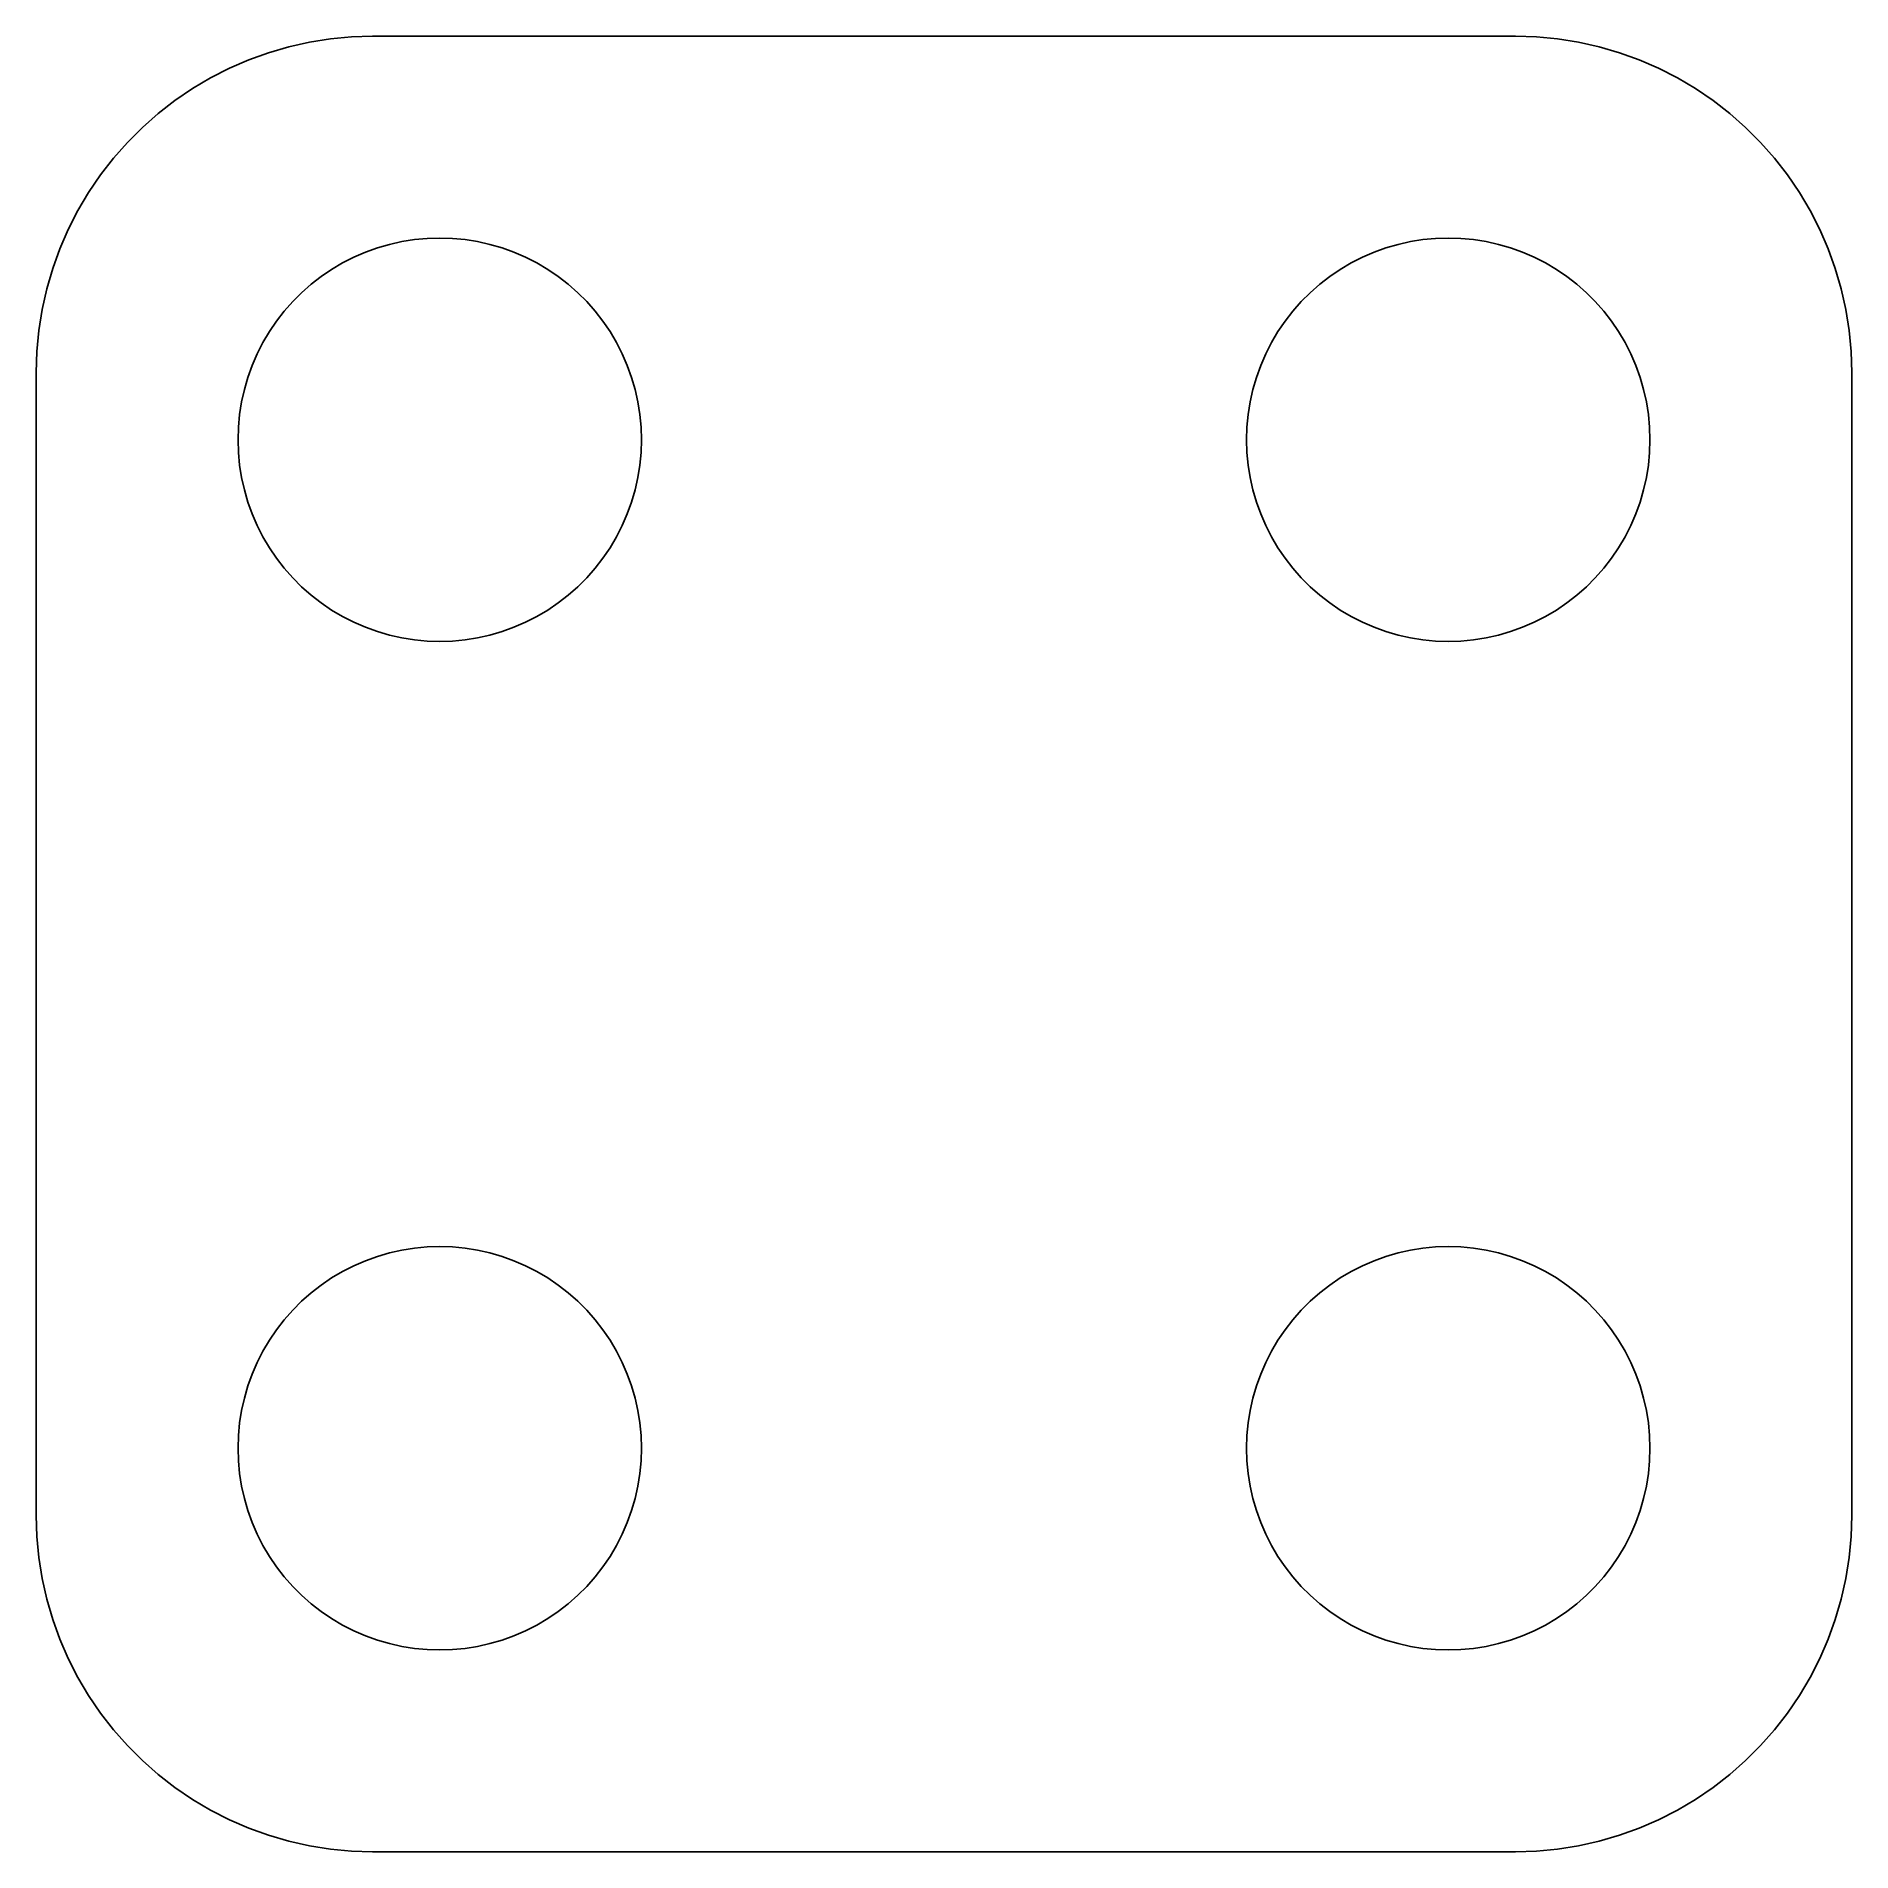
# Model space of a CAD drawing. Header units: metres. Extents: x -13.5 to 13.5, y -13.5 to 13.5.
import ezdxf

# ---------------------------------------------------------------- set-up
doc = ezdxf.new("R2010")
doc.units = ezdxf.units.M

msp = doc.modelspace()

# ---------------------------------------------------------------- linework, layer by layer
for p, q in [((-8.5, 13.5), (-8.81395, 13.4901)), ((8.5, 13.5), (-8.5, 13.5)), ((8.81395, 13.4901), (8.5, 13.5)), ((-10.0451, 13.2553), (-10.3406, 13.1489)), ((-9.74345, 13.3429), (-10.0451, 13.2553)), ((-9.4369, 13.4114), (-9.74345, 13.3429)), ((-9.12666, 13.4606), (-9.4369, 13.4114)), ((-8.81395, 13.4901), (-9.12666, 13.4606)), ((9.12666, 13.4606), (8.81395, 13.4901)), ((9.4369, 13.4114), (9.12666, 13.4606)), ((9.74345, 13.3429), (9.4369, 13.4114)), ((10.0451, 13.2553), (9.74345, 13.3429)), ((10.3406, 13.1489), (10.0451, 13.2553)), ((-10.6289, 13.0241), (-10.9088, 12.8815)), ((-10.3406, 13.1489), (-10.6289, 13.0241)), ((10.6289, 13.0241), (10.3406, 13.1489)), ((10.9088, 12.8815), (10.6289, 13.0241)), ((-11.1791, 12.7216), (-11.4389, 12.5451)), ((-10.9088, 12.8815), (-11.1791, 12.7216)), ((11.1791, 12.7216), (10.9088, 12.8815)), ((11.4389, 12.5451), (11.1791, 12.7216)), ((-11.4389, 12.5451), (-11.6871, 12.3526)), ((11.6871, 12.3526), (11.4389, 12.5451)), ((-11.6871, 12.3526), (-11.9227, 12.1448)), ((11.9227, 12.1448), (11.6871, 12.3526)), ((-12.1448, 11.9227), (-12.3526, 11.6871)), ((-11.9227, 12.1448), (-12.1448, 11.9227)), ((12.1448, 11.9227), (11.9227, 12.1448)), ((12.3526, 11.6871), (12.1448, 11.9227)), ((-12.3526, 11.6871), (-12.5451, 11.4389)), ((12.5451, 11.4389), (12.3526, 11.6871)), ((-12.5451, 11.4389), (-12.7216, 11.1791)), ((12.7216, 11.1791), (12.5451, 11.4389)), ((-12.7216, 11.1791), (-12.8815, 10.9088)), ((12.8815, 10.9088), (12.7216, 11.1791)), ((-12.8815, 10.9088), (-13.0241, 10.6289)), ((13.0241, 10.6289), (12.8815, 10.9088)), ((-13.0241, 10.6289), (-13.1489, 10.3406)), ((13.1489, 10.3406), (13.0241, 10.6289)), ((-13.1489, 10.3406), (-13.2553, 10.0451)), ((-8.77733, 10.2145), (-8.60437, 10.2893)), ((-8.60437, 10.2893), (-8.42705, 10.3532)), ((-8.42705, 10.3532), (-8.24606, 10.4057)), ((-8.24606, 10.4057), (-8.06213, 10.4469)), ((-8.06213, 10.4469), (-7.87599, 10.4763)), ((-7.87599, 10.4763), (-7.68837, 10.4941)), ((-7.68837, 10.4941), (-7.5, 10.5)), ((-7.5, 10.5), (-7.31161, 10.4941)), ((-7.31161, 10.4941), (-7.12399, 10.4763)), ((-7.12399, 10.4763), (-6.93785, 10.4469)), ((-6.93785, 10.4469), (-6.75392, 10.4057)), ((-6.75392, 10.4057), (-6.57294, 10.3532)), ((-6.57294, 10.3532), (-6.39561, 10.2893)), ((-6.39561, 10.2893), (-6.22266, 10.2145)), ((6.22266, 10.2145), (6.39561, 10.2893)), ((6.39561, 10.2893), (6.57294, 10.3532)), ((6.57294, 10.3532), (6.75392, 10.4057)), ((6.75392, 10.4057), (6.93785, 10.4469)), ((6.93785, 10.4469), (7.12399, 10.4763)), ((7.12399, 10.4763), (7.31161, 10.4941)), ((7.31161, 10.4941), (7.5, 10.5)), ((7.5, 10.5), (7.68837, 10.4941)), ((7.68837, 10.4941), (7.87599, 10.4763)), ((7.87599, 10.4763), (8.06213, 10.4469)), ((8.06213, 10.4469), (8.24606, 10.4057)), ((8.24606, 10.4057), (8.42705, 10.3532)), ((8.42705, 10.3532), (8.60437, 10.2893)), ((8.60437, 10.2893), (8.77733, 10.2145)), ((13.2553, 10.0451), (13.1489, 10.3406)), ((-13.2553, 10.0451), (-13.3429, 9.74345)), ((-9.26335, 9.92705), (-9.10747, 10.033)), ((-9.10747, 10.033), (-8.94525, 10.1289)), ((-8.94525, 10.1289), (-8.77733, 10.2145)), ((-6.22266, 10.2145), (-6.05473, 10.1289)), ((-6.05473, 10.1289), (-5.89252, 10.033)), ((-5.89252, 10.033), (-5.73663, 9.92705)), ((5.73663, 9.92705), (5.89252, 10.033)), ((5.89252, 10.033), (6.05473, 10.1289)), ((6.05473, 10.1289), (6.22266, 10.2145)), ((8.77733, 10.2145), (8.94525, 10.1289)), ((8.94525, 10.1289), (9.10747, 10.033)), ((9.10747, 10.033), (9.26335, 9.92705)), ((13.3429, 9.74345), (13.2553, 10.0451)), ((-13.3429, 9.74345), (-13.4114, 9.4369)), ((-9.55363, 9.6869), (-9.41226, 9.81154)), ((-9.41226, 9.81154), (-9.26335, 9.92705)), ((-5.73663, 9.92705), (-5.58772, 9.81154)), ((-5.58772, 9.81154), (-5.44635, 9.6869)), ((5.44635, 9.6869), (5.58772, 9.81154)), ((5.58772, 9.81154), (5.73663, 9.92705)), ((9.26335, 9.92705), (9.41226, 9.81154)), ((9.41226, 9.81154), (9.55363, 9.6869)), ((13.4114, 9.4369), (13.3429, 9.74345)), ((-9.81154, 9.41226), (-9.6869, 9.55363)), ((-9.6869, 9.55363), (-9.55363, 9.6869)), ((-5.44635, 9.6869), (-5.31308, 9.55363)), ((-5.31308, 9.55363), (-5.18845, 9.41226)), ((5.18845, 9.41226), (5.31308, 9.55363)), ((5.31308, 9.55363), (5.44635, 9.6869)), ((9.55363, 9.6869), (9.6869, 9.55363)), ((9.6869, 9.55363), (9.81154, 9.41226)), ((-13.4114, 9.4369), (-13.4606, 9.12666)), ((-10.033, 9.10747), (-9.92705, 9.26335)), ((-9.92705, 9.26335), (-9.81154, 9.41226)), ((-5.18845, 9.41226), (-5.07294, 9.26335)), ((-5.07294, 9.26335), (-4.96701, 9.10747)), ((4.96701, 9.10747), (5.07294, 9.26335)), ((5.07294, 9.26335), (5.18845, 9.41226)), ((9.81154, 9.41226), (9.92705, 9.26335)), ((9.92705, 9.26335), (10.033, 9.10747)), ((13.4606, 9.12666), (13.4114, 9.4369)), ((-13.4606, 9.12666), (-13.4901, 8.81395)), ((-10.2145, 8.77733), (-10.1289, 8.94525)), ((-10.1289, 8.94525), (-10.033, 9.10747)), ((-4.96701, 9.10747), (-4.87108, 8.94525)), ((-4.87108, 8.94525), (-4.78551, 8.77733)), ((4.78551, 8.77733), (4.87108, 8.94525)), ((4.87108, 8.94525), (4.96701, 9.10747)), ((10.033, 9.10747), (10.1289, 8.94525)), ((10.1289, 8.94525), (10.2145, 8.77733)), ((13.4901, 8.81395), (13.4606, 9.12666)), ((-13.4901, 8.81395), (-13.5, 8.5)), ((-10.2893, 8.60437), (-10.2145, 8.77733)), ((-4.78551, 8.77733), (-4.71066, 8.60437)), ((4.71066, 8.60437), (4.78551, 8.77733)), ((10.2145, 8.77733), (10.2893, 8.60437)), ((13.5, 8.5), (13.4901, 8.81395)), ((-13.5, 8.5), (-13.5, -8.5)), ((-10.4057, 8.24606), (-10.3532, 8.42705)), ((-10.3532, 8.42705), (-10.2893, 8.60437)), ((-4.71066, 8.60437), (-4.64682, 8.42705)), ((-4.64682, 8.42705), (-4.59424, 8.24606)), ((4.59424, 8.24606), (4.64682, 8.42705)), ((4.64682, 8.42705), (4.71066, 8.60437)), ((10.2893, 8.60437), (10.3532, 8.42705)), ((10.3532, 8.42705), (10.4057, 8.24606)), ((13.5, -8.5), (13.5, 8.5)), ((-10.4469, 8.06213), (-10.4057, 8.24606)), ((-4.59424, 8.24606), (-4.55313, 8.06213)), ((4.55313, 8.06213), (4.59424, 8.24606)), ((10.4057, 8.24606), (10.4469, 8.06213)), ((-10.4941, 7.68837), (-10.4763, 7.87599)), ((-10.4763, 7.87599), (-10.4469, 8.06213)), ((-4.55313, 8.06213), (-4.52365, 7.87599)), ((-4.52365, 7.87599), (-4.50591, 7.68837)), ((4.50591, 7.68837), (4.52365, 7.87599)), ((4.52365, 7.87599), (4.55313, 8.06213)), ((10.4469, 8.06213), (10.4763, 7.87599)), ((10.4763, 7.87599), (10.4941, 7.68837)), ((-10.5, 7.5), (-10.4941, 7.68837)), ((-4.50591, 7.68837), (-4.5, 7.5)), ((4.5, 7.5), (4.50591, 7.68837)), ((10.4941, 7.68837), (10.5, 7.5)), ((-10.4941, 7.31161), (-10.5, 7.5)), ((-10.4763, 7.12399), (-10.4941, 7.31161)), ((-4.50591, 7.31161), (-4.52365, 7.12399)), ((-4.5, 7.5), (-4.50591, 7.31161)), ((4.50591, 7.31161), (4.5, 7.5)), ((4.52365, 7.12399), (4.50591, 7.31161)), ((10.4941, 7.31161), (10.4763, 7.12399)), ((10.5, 7.5), (10.4941, 7.31161)), ((-10.4469, 6.93785), (-10.4763, 7.12399)), ((-4.52365, 7.12399), (-4.55313, 6.93785)), ((4.55313, 6.93785), (4.52365, 7.12399)), ((10.4763, 7.12399), (10.4469, 6.93785)), ((-10.4057, 6.75392), (-10.4469, 6.93785)), ((-10.3532, 6.57294), (-10.4057, 6.75392)), ((-4.59424, 6.75392), (-4.64682, 6.57294)), ((-4.55313, 6.93785), (-4.59424, 6.75392)), ((4.59424, 6.75392), (4.55313, 6.93785)), ((4.64682, 6.57294), (4.59424, 6.75392)), ((10.4057, 6.75392), (10.3532, 6.57294)), ((10.4469, 6.93785), (10.4057, 6.75392)), ((-10.2893, 6.39561), (-10.3532, 6.57294)), ((-4.64682, 6.57294), (-4.71066, 6.39561)), ((4.71066, 6.39561), (4.64682, 6.57294)), ((10.3532, 6.57294), (10.2893, 6.39561)), ((-10.2145, 6.22266), (-10.2893, 6.39561)), ((-10.1289, 6.05473), (-10.2145, 6.22266)), ((-4.78551, 6.22266), (-4.87108, 6.05473)), ((-4.71066, 6.39561), (-4.78551, 6.22266)), ((4.78551, 6.22266), (4.71066, 6.39561)), ((4.87108, 6.05473), (4.78551, 6.22266)), ((10.2145, 6.22266), (10.1289, 6.05473)), ((10.2893, 6.39561), (10.2145, 6.22266)), ((-10.033, 5.89252), (-10.1289, 6.05473)), ((-4.87108, 6.05473), (-4.96701, 5.89252)), ((4.96701, 5.89252), (4.87108, 6.05473)), ((10.1289, 6.05473), (10.033, 5.89252)), ((-9.92705, 5.73663), (-10.033, 5.89252)), ((-9.81154, 5.58772), (-9.92705, 5.73663)), ((-5.07294, 5.73663), (-5.18845, 5.58772)), ((-4.96701, 5.89252), (-5.07294, 5.73663)), ((5.07294, 5.73663), (4.96701, 5.89252)), ((5.18845, 5.58772), (5.07294, 5.73663)), ((9.92705, 5.73663), (9.81154, 5.58772)), ((10.033, 5.89252), (9.92705, 5.73663)), ((-9.6869, 5.44635), (-9.81154, 5.58772)), ((-9.55363, 5.31308), (-9.6869, 5.44635)), ((-5.31308, 5.44635), (-5.44635, 5.31308)), ((-5.18845, 5.58772), (-5.31308, 5.44635)), ((5.31308, 5.44635), (5.18845, 5.58772)), ((5.44635, 5.31308), (5.31308, 5.44635)), ((9.6869, 5.44635), (9.55363, 5.31308)), ((9.81154, 5.58772), (9.6869, 5.44635)), ((-9.41226, 5.18845), (-9.55363, 5.31308)), ((-9.26335, 5.07294), (-9.41226, 5.18845)), ((-5.58772, 5.18845), (-5.73663, 5.07294)), ((-5.44635, 5.31308), (-5.58772, 5.18845)), ((5.58772, 5.18845), (5.44635, 5.31308)), ((5.73663, 5.07294), (5.58772, 5.18845)), ((9.41226, 5.18845), (9.26335, 5.07294)), ((9.55363, 5.31308), (9.41226, 5.18845)), ((-9.10747, 4.96701), (-9.26335, 5.07294)), ((-8.94525, 4.87108), (-9.10747, 4.96701)), ((-8.77733, 4.78551), (-8.94525, 4.87108)), ((-6.05473, 4.87108), (-6.22266, 4.78551)), ((-5.89252, 4.96701), (-6.05473, 4.87108)), ((-5.73663, 5.07294), (-5.89252, 4.96701)), ((5.89252, 4.96701), (5.73663, 5.07294)), ((6.05473, 4.87108), (5.89252, 4.96701)), ((6.22266, 4.78551), (6.05473, 4.87108)), ((8.94525, 4.87108), (8.77733, 4.78551)), ((9.10747, 4.96701), (8.94525, 4.87108)), ((9.26335, 5.07294), (9.10747, 4.96701)), ((-8.60437, 4.71066), (-8.77733, 4.78551)), ((-8.42705, 4.64682), (-8.60437, 4.71066)), ((-8.24606, 4.59424), (-8.42705, 4.64682)), ((-8.06213, 4.55313), (-8.24606, 4.59424)), ((-6.75392, 4.59424), (-6.93785, 4.55313)), ((-6.57294, 4.64682), (-6.75392, 4.59424)), ((-6.39561, 4.71066), (-6.57294, 4.64682)), ((-6.22266, 4.78551), (-6.39561, 4.71066)), ((6.39561, 4.71066), (6.22266, 4.78551)), ((6.57294, 4.64682), (6.39561, 4.71066)), ((6.75392, 4.59424), (6.57294, 4.64682)), ((6.93785, 4.55313), (6.75392, 4.59424)), ((8.24606, 4.59424), (8.06213, 4.55313)), ((8.42705, 4.64682), (8.24606, 4.59424)), ((8.60437, 4.71066), (8.42705, 4.64682)), ((8.77733, 4.78551), (8.60437, 4.71066)), ((-7.87599, 4.52365), (-8.06213, 4.55313)), ((-7.68837, 4.50591), (-7.87599, 4.52365)), ((-7.5, 4.5), (-7.68837, 4.50591)), ((-7.31161, 4.50591), (-7.5, 4.5)), ((-7.12399, 4.52365), (-7.31161, 4.50591)), ((-6.93785, 4.55313), (-7.12399, 4.52365)), ((7.12399, 4.52365), (6.93785, 4.55313)), ((7.31161, 4.50591), (7.12399, 4.52365)), ((7.5, 4.5), (7.31161, 4.50591)), ((7.68837, 4.50591), (7.5, 4.5)), ((7.87599, 4.52365), (7.68837, 4.50591)), ((8.06213, 4.55313), (7.87599, 4.52365)), ((-8.24606, -4.59424), (-8.06213, -4.55313)), ((-8.06213, -4.55313), (-7.87599, -4.52365)), ((-7.87599, -4.52365), (-7.68837, -4.50591)), ((-7.68837, -4.50591), (-7.5, -4.5)), ((-7.5, -4.5), (-7.31161, -4.50591)), ((-7.31161, -4.50591), (-7.12399, -4.52365)), ((-7.12399, -4.52365), (-6.93785, -4.55313)), ((-6.93785, -4.55313), (-6.75392, -4.59424)), ((6.75392, -4.59424), (6.93785, -4.55313)), ((6.93785, -4.55313), (7.12399, -4.52365)), ((7.12399, -4.52365), (7.31161, -4.50591)), ((7.31161, -4.50591), (7.5, -4.5)), ((7.5, -4.5), (7.68837, -4.50591)), ((7.68837, -4.50591), (7.87599, -4.52365)), ((7.87599, -4.52365), (8.06213, -4.55313)), ((8.06213, -4.55313), (8.24606, -4.59424)), ((-8.94525, -4.87108), (-8.77733, -4.78551)), ((-8.77733, -4.78551), (-8.60437, -4.71066)), ((-8.60437, -4.71066), (-8.42705, -4.64682)), ((-8.42705, -4.64682), (-8.24606, -4.59424)), ((-6.75392, -4.59424), (-6.57294, -4.64682)), ((-6.57294, -4.64682), (-6.39561, -4.71066)), ((-6.39561, -4.71066), (-6.22266, -4.78551)), ((-6.22266, -4.78551), (-6.05473, -4.87108)), ((6.05473, -4.87108), (6.22266, -4.78551)), ((6.22266, -4.78551), (6.39561, -4.71066)), ((6.39561, -4.71066), (6.57294, -4.64682)), ((6.57294, -4.64682), (6.75392, -4.59424)), ((8.24606, -4.59424), (8.42705, -4.64682)), ((8.42705, -4.64682), (8.60437, -4.71066)), ((8.60437, -4.71066), (8.77733, -4.78551)), ((8.77733, -4.78551), (8.94525, -4.87108)), ((-9.41226, -5.18845), (-9.26335, -5.07294)), ((-9.26335, -5.07294), (-9.10747, -4.96701)), ((-9.10747, -4.96701), (-8.94525, -4.87108)), ((-6.05473, -4.87108), (-5.89252, -4.96701)), ((-5.89252, -4.96701), (-5.73663, -5.07294)), ((-5.73663, -5.07294), (-5.58772, -5.18845)), ((5.58772, -5.18845), (5.73663, -5.07294)), ((5.73663, -5.07294), (5.89252, -4.96701)), ((5.89252, -4.96701), (6.05473, -4.87108)), ((8.94525, -4.87108), (9.10747, -4.96701)), ((9.10747, -4.96701), (9.26335, -5.07294)), ((9.26335, -5.07294), (9.41226, -5.18845)), ((-9.6869, -5.44635), (-9.55363, -5.31308)), ((-9.55363, -5.31308), (-9.41226, -5.18845)), ((-5.58772, -5.18845), (-5.44635, -5.31308)), ((-5.44635, -5.31308), (-5.31308, -5.44635)), ((5.31308, -5.44635), (5.44635, -5.31308)), ((5.44635, -5.31308), (5.58772, -5.18845)), ((9.41226, -5.18845), (9.55363, -5.31308)), ((9.55363, -5.31308), (9.6869, -5.44635)), ((-9.92705, -5.73663), (-9.81154, -5.58772)), ((-9.81154, -5.58772), (-9.6869, -5.44635)), ((-5.31308, -5.44635), (-5.18845, -5.58772)), ((-5.18845, -5.58772), (-5.07294, -5.73663)), ((5.07294, -5.73663), (5.18845, -5.58772)), ((5.18845, -5.58772), (5.31308, -5.44635)), ((9.6869, -5.44635), (9.81154, -5.58772)), ((9.81154, -5.58772), (9.92705, -5.73663)), ((-10.1289, -6.05473), (-10.033, -5.89252)), ((-10.033, -5.89252), (-9.92705, -5.73663)), ((-5.07294, -5.73663), (-4.96701, -5.89252)), ((-4.96701, -5.89252), (-4.87108, -6.05473)), ((4.87108, -6.05473), (4.96701, -5.89252)), ((4.96701, -5.89252), (5.07294, -5.73663)), ((9.92705, -5.73663), (10.033, -5.89252)), ((10.033, -5.89252), (10.1289, -6.05473)), ((-10.2145, -6.22266), (-10.1289, -6.05473)), ((-4.87108, -6.05473), (-4.78551, -6.22266)), ((4.78551, -6.22266), (4.87108, -6.05473)), ((10.1289, -6.05473), (10.2145, -6.22266)), ((-10.3532, -6.57294), (-10.2893, -6.39561)), ((-10.2893, -6.39561), (-10.2145, -6.22266)), ((-4.78551, -6.22266), (-4.71066, -6.39561)), ((-4.71066, -6.39561), (-4.64682, -6.57294)), ((4.64682, -6.57294), (4.71066, -6.39561)), ((4.71066, -6.39561), (4.78551, -6.22266)), ((10.2145, -6.22266), (10.2893, -6.39561)), ((10.2893, -6.39561), (10.3532, -6.57294)), ((-10.4057, -6.75392), (-10.3532, -6.57294)), ((-4.64682, -6.57294), (-4.59424, -6.75392)), ((4.59424, -6.75392), (4.64682, -6.57294)), ((10.3532, -6.57294), (10.4057, -6.75392)), ((-10.4763, -7.12399), (-10.4469, -6.93785)), ((-10.4469, -6.93785), (-10.4057, -6.75392)), ((-4.59424, -6.75392), (-4.55313, -6.93785)), ((-4.55313, -6.93785), (-4.52365, -7.12399)), ((4.52365, -7.12399), (4.55313, -6.93785)), ((4.55313, -6.93785), (4.59424, -6.75392)), ((10.4057, -6.75392), (10.4469, -6.93785)), ((10.4469, -6.93785), (10.4763, -7.12399)), ((-10.4941, -7.31161), (-10.4763, -7.12399)), ((-4.52365, -7.12399), (-4.50591, -7.31161)), ((4.50591, -7.31161), (4.52365, -7.12399)), ((10.4763, -7.12399), (10.4941, -7.31161)), ((-10.5, -7.5), (-10.4941, -7.31161)), ((-10.4941, -7.68837), (-10.5, -7.5)), ((-4.50591, -7.31161), (-4.5, -7.5)), ((-4.5, -7.5), (-4.50591, -7.68837)), ((4.5, -7.5), (4.50591, -7.31161)), ((4.50591, -7.68837), (4.5, -7.5)), ((10.4941, -7.31161), (10.5, -7.5)), ((10.5, -7.5), (10.4941, -7.68837)), ((-10.4763, -7.87599), (-10.4941, -7.68837)), ((-4.50591, -7.68837), (-4.52365, -7.87599)), ((4.52365, -7.87599), (4.50591, -7.68837)), ((10.4941, -7.68837), (10.4763, -7.87599)), ((-10.4469, -8.06213), (-10.4763, -7.87599)), ((-10.4057, -8.24606), (-10.4469, -8.06213)), ((-4.55313, -8.06213), (-4.59424, -8.24606)), ((-4.52365, -7.87599), (-4.55313, -8.06213)), ((4.55313, -8.06213), (4.52365, -7.87599)), ((4.59424, -8.24606), (4.55313, -8.06213)), ((10.4469, -8.06213), (10.4057, -8.24606)), ((10.4763, -7.87599), (10.4469, -8.06213)), ((-10.3532, -8.42705), (-10.4057, -8.24606)), ((-4.59424, -8.24606), (-4.64682, -8.42705)), ((4.64682, -8.42705), (4.59424, -8.24606)), ((10.4057, -8.24606), (10.3532, -8.42705)), ((-13.5, -8.5), (-13.4901, -8.81395)), ((-10.2893, -8.60437), (-10.3532, -8.42705)), ((-10.2145, -8.77733), (-10.2893, -8.60437)), ((-4.71066, -8.60437), (-4.78551, -8.77733)), ((-4.64682, -8.42705), (-4.71066, -8.60437)), ((4.71066, -8.60437), (4.64682, -8.42705)), ((4.78551, -8.77733), (4.71066, -8.60437)), ((10.2893, -8.60437), (10.2145, -8.77733)), ((10.3532, -8.42705), (10.2893, -8.60437)), ((13.4901, -8.81395), (13.5, -8.5)), ((-13.4901, -8.81395), (-13.4606, -9.12666)), ((-10.1289, -8.94525), (-10.2145, -8.77733)), ((-4.78551, -8.77733), (-4.87108, -8.94525)), ((4.87108, -8.94525), (4.78551, -8.77733)), ((10.2145, -8.77733), (10.1289, -8.94525)), ((13.4606, -9.12666), (13.4901, -8.81395)), ((-13.4606, -9.12666), (-13.4114, -9.4369)), ((-10.033, -9.10747), (-10.1289, -8.94525)), ((-9.92705, -9.26335), (-10.033, -9.10747)), ((-4.96701, -9.10747), (-5.07294, -9.26335)), ((-4.87108, -8.94525), (-4.96701, -9.10747)), ((4.96701, -9.10747), (4.87108, -8.94525)), ((5.07294, -9.26335), (4.96701, -9.10747)), ((10.033, -9.10747), (9.92705, -9.26335)), ((10.1289, -8.94525), (10.033, -9.10747)), ((13.4114, -9.4369), (13.4606, -9.12666)), ((-13.4114, -9.4369), (-13.3429, -9.74345)), ((-9.81154, -9.41226), (-9.92705, -9.26335)), ((-9.6869, -9.55363), (-9.81154, -9.41226)), ((-5.18845, -9.41226), (-5.31308, -9.55363)), ((-5.07294, -9.26335), (-5.18845, -9.41226)), ((5.18845, -9.41226), (5.07294, -9.26335)), ((5.31308, -9.55363), (5.18845, -9.41226)), ((9.81154, -9.41226), (9.6869, -9.55363)), ((9.92705, -9.26335), (9.81154, -9.41226)), ((13.3429, -9.74345), (13.4114, -9.4369)), ((-9.55363, -9.6869), (-9.6869, -9.55363)), ((-9.41226, -9.81154), (-9.55363, -9.6869)), ((-5.44635, -9.6869), (-5.58772, -9.81154)), ((-5.31308, -9.55363), (-5.44635, -9.6869)), ((5.44635, -9.6869), (5.31308, -9.55363)), ((5.58772, -9.81154), (5.44635, -9.6869)), ((9.55363, -9.6869), (9.41226, -9.81154)), ((9.6869, -9.55363), (9.55363, -9.6869)), ((-13.3429, -9.74345), (-13.2553, -10.0451)), ((-9.26335, -9.92705), (-9.41226, -9.81154)), ((-9.10747, -10.033), (-9.26335, -9.92705)), ((-5.73663, -9.92705), (-5.89252, -10.033)), ((-5.58772, -9.81154), (-5.73663, -9.92705)), ((5.73663, -9.92705), (5.58772, -9.81154)), ((5.89252, -10.033), (5.73663, -9.92705)), ((9.26335, -9.92705), (9.10747, -10.033)), ((9.41226, -9.81154), (9.26335, -9.92705)), ((13.2553, -10.0451), (13.3429, -9.74345)), ((-13.2553, -10.0451), (-13.1489, -10.3406)), ((-8.94525, -10.1289), (-9.10747, -10.033)), ((-8.77733, -10.2145), (-8.94525, -10.1289)), ((-8.60437, -10.2893), (-8.77733, -10.2145)), ((-6.22266, -10.2145), (-6.39561, -10.2893)), ((-6.05473, -10.1289), (-6.22266, -10.2145)), ((-5.89252, -10.033), (-6.05473, -10.1289)), ((6.05473, -10.1289), (5.89252, -10.033)), ((6.22266, -10.2145), (6.05473, -10.1289)), ((6.39561, -10.2893), (6.22266, -10.2145)), ((8.77733, -10.2145), (8.60437, -10.2893)), ((8.94525, -10.1289), (8.77733, -10.2145)), ((9.10747, -10.033), (8.94525, -10.1289)), ((13.1489, -10.3406), (13.2553, -10.0451)), ((-13.1489, -10.3406), (-13.0241, -10.6289)), ((-8.42705, -10.3532), (-8.60437, -10.2893)), ((-8.24606, -10.4057), (-8.42705, -10.3532)), ((-8.06213, -10.4469), (-8.24606, -10.4057)), ((-7.87599, -10.4763), (-8.06213, -10.4469)), ((-7.68837, -10.4941), (-7.87599, -10.4763)), ((-7.5, -10.5), (-7.68837, -10.4941)), ((-7.31161, -10.4941), (-7.5, -10.5)), ((-7.12399, -10.4763), (-7.31161, -10.4941)), ((-6.93785, -10.4469), (-7.12399, -10.4763)), ((-6.75392, -10.4057), (-6.93785, -10.4469)), ((-6.57294, -10.3532), (-6.75392, -10.4057)), ((-6.39561, -10.2893), (-6.57294, -10.3532)), ((6.57294, -10.3532), (6.39561, -10.2893)), ((6.75392, -10.4057), (6.57294, -10.3532)), ((6.93785, -10.4469), (6.75392, -10.4057)), ((7.12399, -10.4763), (6.93785, -10.4469)), ((7.31161, -10.4941), (7.12399, -10.4763)), ((7.5, -10.5), (7.31161, -10.4941)), ((7.68837, -10.4941), (7.5, -10.5)), ((7.87599, -10.4763), (7.68837, -10.4941)), ((8.06213, -10.4469), (7.87599, -10.4763)), ((8.24606, -10.4057), (8.06213, -10.4469)), ((8.42705, -10.3532), (8.24606, -10.4057)), ((8.60437, -10.2893), (8.42705, -10.3532)), ((13.0241, -10.6289), (13.1489, -10.3406)), ((-13.0241, -10.6289), (-12.8815, -10.9088)), ((12.8815, -10.9088), (13.0241, -10.6289)), ((-12.8815, -10.9088), (-12.7216, -11.1791)), ((12.7216, -11.1791), (12.8815, -10.9088)), ((-12.7216, -11.1791), (-12.5451, -11.4389)), ((12.5451, -11.4389), (12.7216, -11.1791)), ((-12.5451, -11.4389), (-12.3526, -11.6871)), ((12.3526, -11.6871), (12.5451, -11.4389)), ((-12.3526, -11.6871), (-12.1448, -11.9227)), ((12.1448, -11.9227), (12.3526, -11.6871)), ((-12.1448, -11.9227), (-11.9227, -12.1448)), ((-11.9227, -12.1448), (-11.6871, -12.3526)), ((11.6871, -12.3526), (11.9227, -12.1448)), ((11.9227, -12.1448), (12.1448, -11.9227)), ((-11.6871, -12.3526), (-11.4389, -12.5451)), ((11.4389, -12.5451), (11.6871, -12.3526)), ((-11.4389, -12.5451), (-11.1791, -12.7216)), ((11.1791, -12.7216), (11.4389, -12.5451)), ((-11.1791, -12.7216), (-10.9088, -12.8815)), ((-10.9088, -12.8815), (-10.6289, -13.0241)), ((10.6289, -13.0241), (10.9088, -12.8815)), ((10.9088, -12.8815), (11.1791, -12.7216)), ((-10.6289, -13.0241), (-10.3406, -13.1489)), ((-10.3406, -13.1489), (-10.0451, -13.2553)), ((10.0451, -13.2553), (10.3406, -13.1489)), ((10.3406, -13.1489), (10.6289, -13.0241)), ((-10.0451, -13.2553), (-9.74345, -13.3429)), ((-9.74345, -13.3429), (-9.4369, -13.4114)), ((-9.4369, -13.4114), (-9.12666, -13.4606)), ((-9.12666, -13.4606), (-8.81395, -13.4901)), ((-8.81395, -13.4901), (-8.5, -13.5)), ((-8.5, -13.5), (8.5, -13.5)), ((8.5, -13.5), (8.81395, -13.4901)), ((8.81395, -13.4901), (9.12666, -13.4606)), ((9.12666, -13.4606), (9.4369, -13.4114)), ((9.4369, -13.4114), (9.74345, -13.3429)), ((9.74345, -13.3429), (10.0451, -13.2553))]:
    msp.add_line(p, q)

doc.saveas('drawing.dxf')
